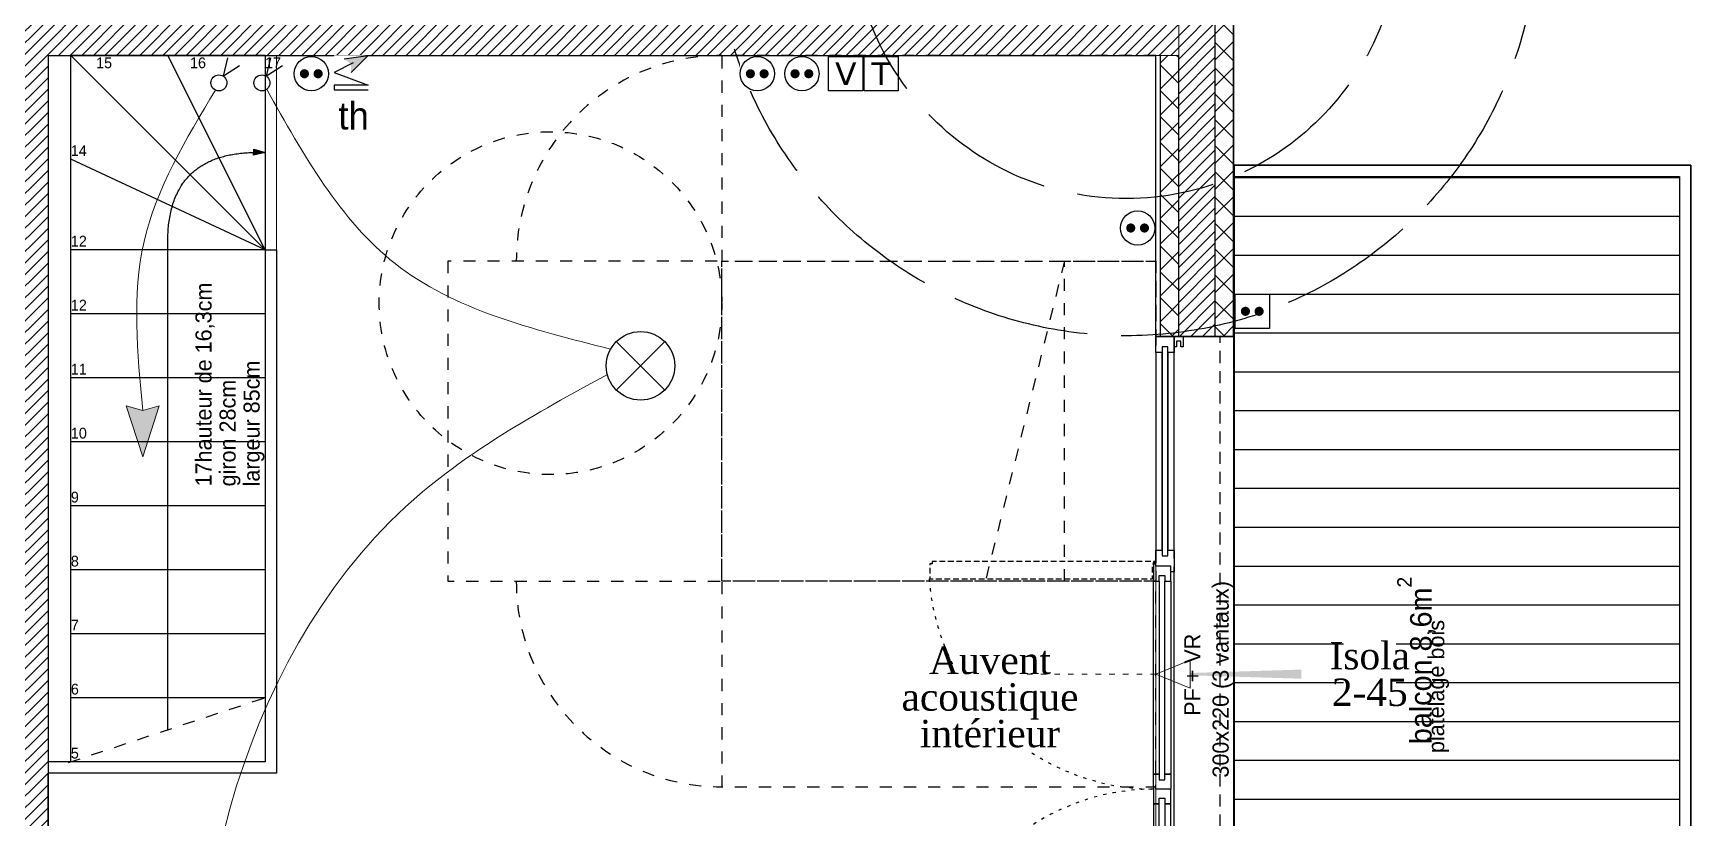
# Model space of a CAD drawing. Header units: centimetres. Extents: x -58072 to 12532, y -30603 to 6224.
# Drawn here: x 11443 to 12169, y 3732 to 4075 of the extents above; entities that cross this region are included whole.
import ezdxf

# ---------------------------------------------------------------- set-up
doc = ezdxf.new("R2010")
doc.units = ezdxf.units.CM
for name, pattern in [('ACAD_ISO02W100', [15, 12, -3]), ('ACAD_ISO03W100', [30, 12, -18]), ('Style de ligne -11', [0.347222, 0.20828, -0.138942]), ('Style de ligne -12', [0.164042, 0.054681, -0.109361]), ('Style de ligne -13', [0.147638, 0.098425, -0.049213]), ('VW-01', [0.41656, 0.20828, -0.20828])]:
    doc.linetypes.add(name, pattern=pattern)
for name, color, linetype in [('B GÈnÈral_Hatch', 252, 'Continuous'), ('B Général', 252, 'Continuous'), ('C ANNOTATIONS-prestations', 252, 'Continuous'), ('D SURFACES-shab', 252, 'Continuous'), ('prlm-MOD', 7, 'Continuous'), ('prlm-VMC', 93, 'Continuous')]:
    doc.layers.add(name, color=color, linetype=linetype)
doc.layers.add('prlm-ELEC-CFA', color=1, linetype='Continuous', lineweight=25)
doc.layers.add('prlm-ELEC-CFO', color=1, linetype='Continuous', lineweight=25)
doc.layers.add('prlm-ZEROPLOT', color=254, linetype='Continuous', plot=False)
doc.styles.add('Eurostile', font='Eurosti.TTF')
doc.styles.add('Eurostile (bold)', font='Eurostib.TTF')
doc.styles.add('prlm-elec-cfa', font='comic.ttf', dxfattribs={"height": 12})
doc.styles.add('prlm-vmc', font='pala.ttf', dxfattribs={"height": 14})
doc.styles.get("Standard").update_dxf_attribs({"font": 'isocp.shx', "height": 12})
pattern_1 = [(45, (0, 0), (2.4253472, -2.6458333), [])]

# ---------------------------------------------------------------- blocks, each defined once
blk = doc.blocks.new('B 60.Balcon')
at = {"layer": 'B GÈnÈral_Hatch', "linetype": 'Continuous'}
h = blk.add_hatch(dxfattribs=at)
h.set_pattern_fill('H_BARDAGE V 150', color=256, style=0, pattern_type=2)
h.set_pattern_definition([(90, (0, 0), (17, 0), [])])
h.paths.add_polyline_path([(-220, 110), (220, 110), (220, -85), (-220, -85)])
at = {"layer": 'B Général', "linetype": 'Continuous', "flags": 128}
for points in [[(-225, 110), (225, 110), (225, -90), (-225, -90)], [(-220, 110), (220, 110), (220, -85), (-220, -85)]]:
    blk.add_lwpolyline(points, close=True, dxfattribs=at)
at = {"layer": 'C ANNOTATIONS-prestations', "line_spacing_factor": 0.894578, "style": 'Eurostile'}
for s, insert, char_height, attachment_point in [('balcon 8,6m{\\H0.6667x;\\S2 ^ ;}', (47.16, 38.55), 9.4074, 3), ('platelage bois', (-32.26, 25.01), 7.0556, 1), ('garde-corps vitré', (-194.9, -73.14), 7.0556, 1)]:
    blk.add_mtext(s, dxfattribs=dict(at, insert=insert, char_height=char_height, attachment_point=attachment_point))
blk = doc.blocks.new('B 60.PF 300.220 + VR (3 vantaux)')
at = {"layer": 'B Général', "linetype": 'Continuous'}
for p, q in [((-150, 7), (-150, 17)), ((150, 7), (150, 17))]:
    blk.add_line(p, q, dxfattribs=at)
at = {"layer": 'B Général'}
blk.add_line((-143, 9), (47, 9), dxfattribs=at)
at = {"layer": 'B Général', "linetype": 'Continuous', "lineweight": 35}
for p, q in [((-150, 7), (-150, -9)), ((150, 7), (150, -9))]:
    blk.add_line(p, q, dxfattribs=at)
at = {"layer": 'B Général', "linetype": 'Style de ligne -13', "ltscale": 25.4, "flags": 128}
for points in [[(-147.5, 117), (-146.5, 117), (-146.5, 116), (-140, 116), (-140, 18.5), (-146.5, 18.5), (-146.5, 17.5), (-147.5, 17.5)], [(51.5, 115), (50.5, 115), (50.5, 116), (44, 116), (44, 18.5), (50.5, 18.5), (50.5, 17.5), (51.5, 17.5)]]:
    blk.add_lwpolyline(points, close=True, dxfattribs=at)
at = {"layer": 'B Général', "flags": 128}
for points in [[(-143, 10.5), (-143, 9), (-150, 9), (-150, 17), (-145.5, 17), (-145.5, 10.5)], [(-54.5, 18), (-139, 18), (-139, 15.5), (-54.5, 15.5)], [(-41.5, 18), (43, 18), (43, 15.5), (-41.5, 15.5)], [(56.5, 17), (56.5, 14.25), (54, 14.25), (54, 11.75), (56.5, 11.75), (56.5, 9), (47, 9), (47, 10.5), (49.5, 10.5), (49.5, 17)], [(143, 17), (56.5, 17), (56.5, 14.25), (143, 14.25)], [(145.5, 14.25), (143, 14.25), (143, 17), (150, 17), (150, 9), (143, 9), (143, 11.75), (145.5, 11.75)], [(-150, 9), (-150, 5), (-145.5, 5), (-145.5, 6), (-148, 6), (-148, 8), (-145.5, 8), (-145.5, 9)], [(-54.5, 13), (-139, 13), (-139, 10.5), (-54.5, 10.5)], [(-41.5, 13), (43, 13), (43, 10.5), (-41.5, 10.5)], [(145.5, 14.25), (54, 14.25), (54, 11.75), (145.5, 11.75)], [(143, 11.75), (56.5, 11.75), (56.5, 9), (143, 9)], [(150, 9), (150, 5), (145.5, 5), (145.5, 6), (148, 6), (148, 8), (145.5, 8), (145.5, 9)]]:
    blk.add_lwpolyline(points, close=True, dxfattribs=at)
at = {"layer": 'B Général', "linetype": 'Continuous', "flags": 128}
for points in [[(-139, 15.5), (-141.5, 15.5), (-141.5, 13), (-139, 13), (-139, 10.5), (-145.5, 10.5), (-145.5, 17), (-146.5, 17), (-146.5, 18), (-139, 18)], [(-54.5, 15.5), (-52, 15.5), (-52, 13), (-54.5, 13), (-54.5, 10.5), (-48, 10.5), (-48, 17), (-47, 17), (-47, 18), (-54.5, 18)], [(-41.5, 15.5), (-44, 15.5), (-44, 13), (-41.5, 13), (-41.5, 10.5), (-48, 10.5), (-48, 17), (-47, 17), (-47, 18), (-41.5, 18)], [(43, 15.5), (45.5, 15.5), (45.5, 13), (43, 13), (43, 10.5), (49.5, 10.5), (49.5, 17), (50.5, 17), (50.5, 18), (43, 18)]]:
    blk.add_lwpolyline(points, close=True, dxfattribs=at)
at = {"layer": 'B Général', "linetype": 'Style de ligne -11', "ltscale": 25.4, "flags": 128}
blk.add_lwpolyline([(-150, 9), (150, 9), (150, -11), (-150, -11)], close=True, dxfattribs=at)
at = {"layer": 'B Général', "flags": 128}
blk.add_lwpolyline([(150, -9), (150, -17), (-150, -17), (-150, -9)], dxfattribs=at)
at = {"layer": 'B Général'}
for centre in [(-147, 17.5), (51, 17.5)]:
    blk.add_circle(centre, 0.5, dxfattribs=at)
at = {"layer": 'B Général', "linetype": 'Style de ligne -12', "ltscale": 25.4}
for centre, start, end in [((-147, 17.5), 0.29382, 90.28792), ((51, 17.5), 94.06495, 179.70618)]:
    blk.add_arc(centre, 99, start, end, dxfattribs=at)
at = {"layer": 'B Général', "insert": (2, 4.57), "char_height": 7.056, "attachment_point": 2, "rotation": 360, "line_spacing_factor": 0.894578, "style": 'Eurostile'}
blk.add_mtext('PF + VR', dxfattribs=at)
at = {"layer": 'C ANNOTATIONS-prestations', "rotation": 360, "line_spacing_factor": 0.894578}
for s, insert, char_height, attachment_point, style in [('3', (-141.15, -4.77), 9.41, 1, 'Eurostile (bold)'), ('300x220 (3 vantaux) ', (0, -7.83), 7.0556, 2, 'Eurostile')]:
    blk.add_mtext(s, dxfattribs=dict(at, insert=insert, char_height=char_height, attachment_point=attachment_point, style=style))
blk = doc.blocks.new('xi.EA')
at = {"layer": 'prlm-VMC', "color": 0, "linetype": 'ByBlock', "lineweight": 5, "flags": 128}
blk.add_lwpolyline([(-6.17, -15), (6.17, -15), (0, 0)], close=True, dxfattribs=at)
at = {"layer": 'prlm-VMC', "color": 0, "linetype": 'ByBlock', "lineweight": -2, "flags": 128}
blk.add_lwpolyline([(0, -15, 1, 4, 0), (0, -63.63, 1, 1, 0)], format="xyseb", dxfattribs=at)
at = {"layer": 'prlm-VMC', "color": 0, "linetype": 'ByBlock', "lineweight": 5}
blk.add_solid([(0, 0), (6.17, -15), (-6.17, -15), (0, 0)], dxfattribs=at)
at = {"layer": 'prlm-ZEROPLOT', "color": 250, "linetype": 'ACAD_ISO03W100', "lineweight": 0, "ltscale": 0.2}
blk.add_lwpolyline([(0, 0), (0, 60)], dxfattribs=at)
blk = doc.blocks.new('xi.dchrob')
at = {"layer": 'prlm-MOD', "color": 161}
for p, q in [((8.16, -2.3), (8.16, 2.3)), ((13.38, 1.16), (13.38, -1.16))]:
    blk.add_line(p, q, dxfattribs=at)
for points in [[(0, 10.66), (0, 4.16)], [(5.77, 7.56), (8.16, 2.38)], [(4.19, -5.66), (4.19, 5.66)], [(0, -4.16), (0, -10.66)], [(5.77, -7.26), (8.16, -2.37)]]:
    blk.add_lwpolyline(points, dxfattribs=at)
for points in [[(2.5, 9.16), (4.19, 9.16), (4.19, 5.66), (2.5, 5.66)], [(13.38, -2.37), (8.16, -2.37), (8.16, 2.38), (13.38, 2.38)], [(2.5, -5.66), (4.19, -5.66), (4.19, -9.16), (2.5, -9.16)]]:
    blk.add_lwpolyline(points, close=True, dxfattribs=at)
for centre, radius, start, end in [((0, 7.41), 3.25, 32.57897, 90), ((4.65, 7.56), 1.13, 0, 114.07431), ((0, 7.41), 3.25, 270, 327.42103), ((0, -7.41), 3.25, 32.57897, 90), ((0, -7.41), 3.25, 270, 327.42103), ((4.65, -7.26), 1.13, 245.92569, 360)]:
    blk.add_arc(centre, radius, start, end, dxfattribs=at)
at = {"layer": 'prlm-ZEROPLOT', "color": 253, "linetype": 'ACAD_ISO02W100', "ltscale": 5}
for radius in [180, 120]:
    blk.add_circle((13.38, 0), radius, dxfattribs=at)
blk = doc.blocks.new('xi.PC-EXT')
at = {"layer": 'prlm-ELEC-CFO', "color": 0, "linetype": 'ByBlock', "lineweight": -2, "flags": 128}
blk.add_lwpolyline([(-7.5, 7.5), (7.5, 7.5), (7.5, -7.5), (-7.5, -7.5)], close=True, dxfattribs=at)
at = {"layer": 'prlm-ELEC-CFO', "color": 0, "linetype": 'ByBlock', "lineweight": 5, "const_width": 2}
for points in [[(-4, 0, 1), (-2, 0, 1)], [(2, 0, 1), (4, 0, 1)]]:
    blk.add_lwpolyline(points, format="xyb", close=True, dxfattribs=at)
blk = doc.blocks.new('xi.VV')
at = {"layer": 'prlm-ELEC-CFO', "color": 0}
blk.add_lwpolyline([(6.95, 3.42), (0.01, -1.13), (1.91, 6.95)], dxfattribs=at)
blk.add_circle((-2, -4), 3.5, dxfattribs=at)
blk = doc.blocks.new('xi.fl')
at = {"layer": 'prlm-ELEC-CFO'}
blk.add_hatch(color=0, dxfattribs=at).paths.add_polyline_path([(20.38, 0), (-1.98, -7.2), (0, 0), (-1.98, 7.2)])
at = {"layer": 'prlm-ELEC-CFO', "color": 0, "lineweight": 5}
blk.add_lwpolyline([(20.38, 0), (-1.98, -7.2), (0, 0), (-1.98, 7.2)], close=True, dxfattribs=at)
blk = doc.blocks.new('xi.PTCE')
at = {"layer": 'prlm-ELEC-CFO', "color": 0}
for points in [[(-10.61, 10.61), (10.61, -10.61)], [(10.61, 10.61), (-10.61, -10.61)]]:
    blk.add_lwpolyline(points, dxfattribs=at)
at = {"layer": 'prlm-ELEC-CFO', "color": 0, "linetype": 'ByBlock'}
blk.add_circle((0, 0), 15, dxfattribs=at)
blk = doc.blocks.new('xi.PC')
at = {"color": 0, "lineweight": 5}
blk.add_wipeout([(-7.5, -7.5), (7.5, -7.5), (7.5, 7.5), (-7.5, 7.5)], dxfattribs=at).dxf.layer = 'prlm-ELEC-CFO'
at = {"layer": 'prlm-ELEC-CFO', "color": 0, "linetype": 'ByBlock', "lineweight": 5, "const_width": 2}
for points in [[(-4, 0, 1), (-2, 0, 1)], [(2, 0, 1), (4, 0, 1)]]:
    blk.add_lwpolyline(points, format="xyb", close=True, dxfattribs=at)
at = {"layer": 'prlm-ELEC-CFO', "color": 0, "linetype": 'ByBlock', "lineweight": -2}
blk.add_circle((0, 0), 7.5, dxfattribs=at)
blk = doc.blocks.new('xi.TV')
at = {"layer": 'prlm-ELEC-CFA', "color": 0, "linetype": 'ByBlock', "lineweight": -2, "flags": 128}
blk.add_lwpolyline([(-7.5, 7.5), (7.5, 7.5), (7.5, -7.5), (-7.5, -7.5)], close=True, dxfattribs=at)
at = {"layer": 'prlm-ELEC-CFA', "color": 0, "linetype": 'ByBlock', "insert": (0, 0), "char_height": 10, "width": 11.36, "attachment_point": 5}
blk.add_mtext('{\\fVerdana|b0|i0|c0|p34;V}', dxfattribs=at)
blk = doc.blocks.new('xi.TEL')
at = {"layer": 'prlm-ELEC-CFA', "color": 0, "linetype": 'ByBlock', "lineweight": -2, "flags": 128}
blk.add_lwpolyline([(-7.5, 7.5), (7.5, 7.5), (7.5, -7.5), (-7.5, -7.5)], close=True, dxfattribs=at)
at = {"layer": 'prlm-ELEC-CFA', "color": 0, "linetype": 'ByBlock', "insert": (0, 0), "char_height": 10, "width": 11.36, "attachment_point": 5}
blk.add_mtext('{\\fVerdana|b0|i0|c0|p34;T}', dxfattribs=at)
blk = doc.blocks.new('xi.TH')
at = {"color": 0, "lineweight": 5}
blk.add_wipeout([(-7.5, -7.5), (7.5, -7.5), (7.5, 7.5), (-7.5, 7.5)], dxfattribs=at).dxf.layer = 'prlm-ELEC-CFA'
at = {"layer": 'prlm-ELEC-CFA', "lineweight": 5}
blk.add_hatch(color=0, dxfattribs=at).paths.add_polyline_path([(-3, 6), (-0.1, 3.7), (0, 0), (7.5, 7.5)])
at = {"layer": 'prlm-ELEC-CFA', "color": 0}
for points in [[(-3, 6), (7.5, 7.5), (0, 0)], [(0.95, 4.23), (-7.5, 0), (7.5, -5.5), (-7.5, -5.5), (-7.5, -7.5), (7.5, -7.5)]]:
    blk.add_lwpolyline(points, dxfattribs=at)
blk = doc.blocks.new('B 60.Groupe-6-1')
at = {"layer": 'B Général', "linetype": 'VW-01', "ltscale": 25.4}
blk.add_line((70, -114.99), (-70, -80.35), dxfattribs=at)
at = {"layer": 'B Général', "linetype": 'VW-01', "ltscale": 25.4, "flags": 128}
for points in [[(-70, 35), (70, 35), (70, -155), (-70, -155)], [(-70, -114.99), (70, -114.99), (70, -155), (-70, -155)]]:
    blk.add_lwpolyline(points, close=True, dxfattribs=at)
blk = doc.blocks.new('B 60.Lit 140.190_PMR 2')
at = {"layer": 'B Général', "linetype": 'VW-01', "ltscale": 25.4, "flags": 128}
for points in [[(70, 155), (-70, 155), (-70, 35), (70, 35)], [(-70, -155), (-70, 35), (-160, 35), (-160, -155)], [(160, -155), (160, 35), (70, 35), (70, -155)]]:
    blk.add_lwpolyline(points, close=True, dxfattribs=at)
at = {"layer": 'B Général', "linetype": 'VW-01', "ltscale": 25.4}
for centre, start, end in [((-70, 35), 90, 180), ((70, 35), 0, 90)]:
    blk.add_arc(centre, 90, start, end, dxfattribs=at)
at = {"layer": 'B Général'}
blk.add_blockref('B 60.Groupe-6-1', (0, 0), dxfattribs=at)
blk = doc.blocks.new('B 60.Groupe-21-1')
at = {"layer": 'B GÈnÈral_Hatch', "linetype": 'Continuous'}
blk.add_hatch(color=250, dxfattribs=at).paths.add_polyline_path([(11539.5, 4024.4), (11544.45, 4022.89), (11539.4, 4021.72)])
at = {"layer": 'B Général', "linetype": 'Continuous'}
for p, q in [((11544.45, 4065.39), (11459.45, 4065.39)), ((11544.45, 3980.39), (11459.45, 4065.39)), ((11544.45, 3980.39), (11501.95, 4065.39)), ((11544.45, 3980.39), (11459.44, 4020)), ((11544.45, 3980.39), (11459.45, 3980.39)), ((11544.45, 3952.39), (11459.45, 3952.39)), ((11544.45, 3924.39), (11459.45, 3924.39)), ((11544.45, 3896.39), (11459.45, 3896.39)), ((11544.45, 3868.39), (11459.45, 3868.39)), ((11544.45, 3840.39), (11459.45, 3840.39)), ((11544.45, 3812.39), (11459.45, 3812.39)), ((11544.45, 3784.39), (11459.45, 3784.39))]:
    blk.add_line(p, q, dxfattribs=at)
at = {"layer": 'B Général', "linetype": 'VW-01', "ltscale": 25.4}
blk.add_line((11458.44, 3756.06), (11544.45, 3784.39), dxfattribs=at)
at = {"layer": 'B Général', "linetype": 'Continuous', "flags": 128}
blk.add_lwpolyline([(11459.45, 3756.39), (11459.45, 4065.39), (11544.45, 4065.39), (11544.45, 3784.39)], dxfattribs=at)
at = {"layer": 'B Général', "flags": 128}
blk.add_lwpolyline([(11539.5, 4024.4), (11544.45, 4022.89), (11539.4, 4021.72)], close=True, dxfattribs=at)
at = {"layer": 'B Général', "linetype": 'Continuous'}
blk.add_open_spline([(11501.95, 3770.39), (11501.95, 3875.39), (11501.95, 3980.39), (11500.12, 4024.71), (11544.45, 4022.89)], degree=2, knots=[0, 0, 0, 1, 1, 2, 2, 2], dxfattribs=at)
at = {"layer": 'C ANNOTATIONS-prestations', "attachment_point": 1, "line_spacing_factor": 0.894578, "style": 'Eurostile'}
for s, insert, char_height, width in [('15', (11470.5, 4064.52), 4.704, 22.9178), ('16', (11511.6, 4064.52), 4.704, 22.9178), ('17', (11544.45, 4064.52), 4.704, 22.9178), ('14', (11459.44, 4026.11), 4.704, 22.9178), ('12', (11459.45, 3986.5), 4.704, 22.9178), ('12', (11459.45, 3958.5), 4.704, 22.9178), ('11', (11459.45, 3930.5), 4.704, 22.9178), ('10', (11459.45, 3902.5), 4.704, 22.9178), ('9', (11459.45, 3874.5), 4.7, 22.4178), ('8', (11459.45, 3846.5), 4.7, 8.8349), ('7', (11459.45, 3818.5), 4.7, 8.8349), ('6', (11459.45, 3790.5), 4.7, 8.8349), ('5', (11459.45, 3762.5), 4.7, 8.8349)]:
    blk.add_mtext(s, dxfattribs=dict(at, insert=insert, char_height=char_height, width=width))
at = {"layer": 'C ANNOTATIONS-prestations', "insert": (11514, 3876.83), "char_height": 7.0556, "width": 103.5546, "attachment_point": 1, "rotation": 90, "line_spacing_factor": 0.894578, "style": 'Eurostile'}
blk.add_mtext('17hauteur de 16,3cm\\Pgiron 28cm\\Plargeur 85cm', dxfattribs=at)

msp = doc.modelspace()

# ---------------------------------------------------------------- hatches: boundary and pattern name
at = {"layer": 'B GÈnÈral_Hatch', "linetype": 'Continuous'}
h = msp.add_hatch(dxfattribs=at)
h.set_pattern_fill('50_BETON', color=256, style=0, pattern_type=2)
h.set_pattern_definition(pattern_1)
h.paths.add_polyline_path([(11944.445, 3942.434), (11960.445, 3942.434), (11960.445, 4442.434), (11944.445, 4442.434)])
h = msp.add_hatch(dxfattribs=at)
h.set_pattern_fill('02_ISOLANT', color=256, angle=90, style=0, pattern_type=2)
h.set_pattern_definition([(135, (0, 0), (-5.656854, -5.656854), []), (225, (0, 0), (-5.656854, 5.656854), [])])
h.paths.add_polyline_path([(11960.445, 3942.434), (11968.445, 3942.434), (11968.445, 4442.434), (11960.445, 4442.434)])
h = msp.add_hatch(dxfattribs=at)
h.set_pattern_fill('50_BETON', color=256, style=0, pattern_type=2)
h.set_pattern_definition(pattern_1)
h.paths.add_polyline_path([(11449.443, 4152.311), (11431.443, 4152.311), (11431.443, 3368.489), (11449.443, 3368.489)])
h = msp.add_hatch(dxfattribs=at)
h.set_pattern_fill('50_BETON', color=256, style=0, pattern_type=2)
h.set_pattern_definition(pattern_1)
h.paths.add_polyline_path([(11944.445, 4065.389), (11944.445, 4083.389), (11449.443, 4083.389), (11449.443, 4065.389)])
h = msp.add_hatch(dxfattribs=at)
h.set_pattern_fill('02_ISOLANT', color=256, angle=180, style=0, pattern_type=2)
h.set_pattern_definition([(225, (0, 0), (5.656854, -5.656854), []), (315, (0, 0), (-5.656854, -5.656854), [])])
h.paths.add_polyline_path([(11944.445, 3942.434), (11944.445, 4065.389), (11936.445, 4065.389), (11936.445, 3942.434)])

# ---------------------------------------------------------------- linework, layer by layer
at = {"layer": 'B Général', "linetype": 'Continuous', "lineweight": 18}
for p, q in [((11960.445, 3942.434), (11960.445, 4442.434)), ((11944.445, 4083.389), (11944.445, 4065.389)), ((11449.443, 4065.389), (11449.443, 3368.489)), ((11449.443, 4065.389), (11934.445, 4065.389)), ((11944.445, 4065.389), (11934.445, 4065.389)), ((11944.445, 3942.434), (11944.445, 4065.389))]:
    msp.add_line(p, q, dxfattribs=at)
at = {"layer": 'B Général', "linetype": 'Continuous'}
for p, q in [((11960.445, 3942.434), (11960.445, 4442.434)), ((11968.445, 3942.434), (11968.445, 4442.434)), ((11968.445, 3942.434), (11968.445, 4442.434)), ((11449.443, 4065.389), (11449.443, 3368.489)), ((11449.443, 4065.389), (11934.445, 4065.389)), ((11934.445, 3942.434), (11934.445, 4065.389)), ((11934.445, 3942.434), (11934.445, 4065.389)), ((11936.445, 3942.434), (11936.445, 4065.389)), ((11936.445, 3942.434), (11936.445, 4065.389)), ((11944.445, 3942.434), (11944.445, 4065.389)), ((11544.445, 3980.389), (11544.445, 3756.389)), ((11544.445, 3980.389), (11544.445, 3756.389)), ((11544.445, 3980.389), (11549.445, 3980.389)), ((11549.445, 3980.389), (11549.445, 3751.389)), ((11549.445, 3980.389), (11549.445, 3751.389)), ((11968.445, 3942.434), (11934.445, 3942.434)), ((11544.445, 3756.389), (11449.443, 3756.389)), ((11544.445, 3756.389), (11449.443, 3756.389)), ((11549.445, 3751.389), (11449.443, 3751.389)), ((11549.445, 3751.389), (11449.443, 3751.389))]:
    msp.add_line(p, q, dxfattribs=at)
at = {"layer": 'B Général', "linetype": 'VW-01', "ltscale": 25.4}
msp.add_circle((11669.445, 3957), 75, dxfattribs=at)
at = {"layer": 'D SURFACES-shab', "lineweight": 18, "flags": 128}
msp.add_lwpolyline([(11549.445, 4065.389), (11549.445, 3751.389), (11449.441, 3751.389), (11449.446, 3502.299), (11613.45, 3502.299), (11613.45, 3563.299), (11680.45, 3563.299), (11680.45, 3502.299), (11934.45, 3502.299), (11934.445, 4065.389)], close=True, dxfattribs=at)
at = {"layer": 'prlm-ELEC-CFO', "lineweight": 13}
for points in [[(11522.766, 4050.223), (11491.498, 3983.946), (11490.934, 3910.094)], [(11545.182, 4050.571), (11601.374, 3974.32), (11695.75, 3936.911)], [(11532.828, 3529.485), (11520.833, 3579.342), (11606.014, 3867.945), (11694.324, 3925.82)]]:
    msp.add_spline(points, degree=3, dxfattribs=at)

# ---------------------------------------------------------------- block references
at = {"layer": 'B Général'}
msp.add_blockref('B 60.Groupe-21-1', (0, 0), dxfattribs=at)
at = {"layer": 'B Général', "rotation": 90}
for name, p in [('B 60.Lit 140.190_PMR 2', (11779.445, 3905.389)), ('B 60.Balcon', (12078.657, 3792.434)), ('B 60.PF 300.220 + VR (3 vantaux)', (11951.445, 3792.434))]:
    msp.add_blockref(name, p, dxfattribs=at)
at = {"layer": 'prlm-ELEC-CFA'}
for name, p in [('xi.TV', (11798.706, 4057.389)), ('xi.TEL', (11814.188, 4057.389))]:
    msp.add_blockref(name, p, dxfattribs=at)
at = {"layer": 'prlm-ELEC-CFO'}
for name, p in [('xi.VV', (11526.26, 4057.389)), ('xi.VV', (11545.106, 4057.389)), ('xi.PC-EXT', (11976.657, 3953.446)), ('xi.PTCE', (11708.843, 3929.591))]:
    msp.add_blockref(name, p, dxfattribs=at)
at = {"layer": 'prlm-ELEC-CFO', "rotation": 270}
msp.add_blockref('xi.fl', (11490.934, 3910.094), dxfattribs=at)
at = {"layer": 'prlm-MOD', "rotation": 180}
msp.add_blockref('xi.dchrob', (11934.907, 4122.773), dxfattribs=at)

# ---------------------------------------------------------------- next in the draw order: texts
at = {"layer": 'prlm-VMC', "insert": (11861.843, 3784.637), "char_height": 12, "width": 20.51, "attachment_point": 5, "line_spacing_factor": 0.8, "style": 'prlm-vmc', "bg_fill": 2}
msp.add_mtext('Auvent acoustique intérieur', dxfattribs=at)
at = {"layer": 'prlm-VMC', "insert": (12028.111, 3794.698), "char_height": 12, "width": 20.51, "attachment_point": 5, "line_spacing_factor": 0.8, "style": 'prlm-vmc', "bg_fill": 3, "box_fill_scale": 1.1, "bg_fill_color": 256, "bg_fill_transparency": 0}
msp.add_mtext('Isola\\P2-45', dxfattribs=at)

# ---------------------------------------------------------------- next in the draw order: linework, layer by layer
at = {"layer": 'prlm-ZEROPLOT'}
for points in [[(10859.388, 4917.389), (11968.445, 4917.389), (11968.445, 3517.389), (10859.388, 3517.389)], [(12168.657, 4017.434), (11968.657, 4017.434), (11968.657, 3567.434), (12168.657, 3567.434)]]:
    msp.add_lwpolyline(points, close=True, dxfattribs=at)

# ---------------------------------------------------------------- next in the draw order: block references
at = {"layer": 'prlm-VMC', "rotation": 90.00000000000382}
msp.add_blockref('xi.EA', (11934.445, 3794.698), dxfattribs=at)

# ---------------------------------------------------------------- next in the draw order: block references
at = {"layer": 'prlm-ELEC-CFO'}
for p in [(11564.699, 4057.389), (11759.942, 4057.389), (11779.481, 4057.389), (11926.445, 3989.893)]:
    msp.add_blockref('xi.PC', p, dxfattribs=at)

# ---------------------------------------------------------------- next in the draw order: texts
at = {"layer": 'prlm-ELEC-CFA', "lineweight": 20, "insert": (11583.218, 4038.914), "char_height": 12, "attachment_point": 5, "line_spacing_factor": 0.8, "style": 'prlm-elec-cfa', "bg_fill": 3, "box_fill_scale": 1.1, "bg_fill_color": 256, "bg_fill_transparency": 0}
msp.add_mtext('th', dxfattribs=at)

# ---------------------------------------------------------------- next in the draw order: block references
at = {"layer": 'prlm-ELEC-CFA'}
msp.add_blockref('xi.TH', (11582.159, 4057.889), dxfattribs=at)

doc.saveas('drawing.dxf')
